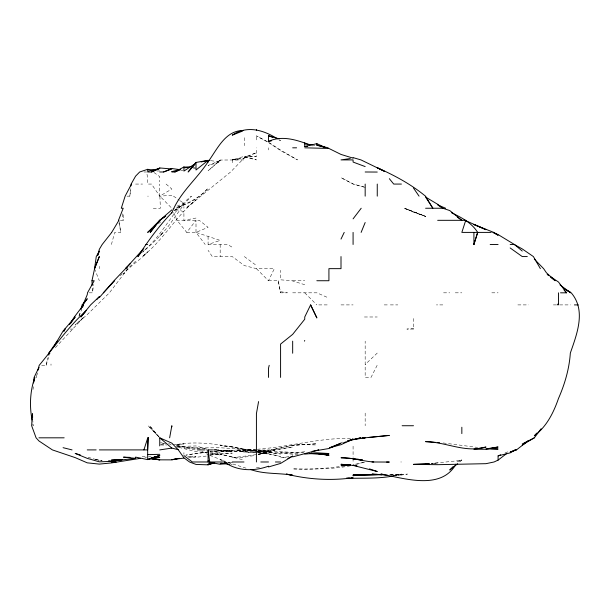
<?xml version="1.0" encoding="UTF-8"?>
<svg xmlns="http://www.w3.org/2000/svg" width="610" height="610" viewBox="0 0 610 610"><rect width="100%" height="100%" fill="white"/><g stroke="black" fill="none" stroke-linecap="round" stroke-linejoin="round"><path stroke-width="0.46" stroke-dasharray="3.05 2.29" d="M120.383 220.317L123.197 220.317L123.205 212.882M413.504 329.072L413.504 328.447L406.908 329.072L413.504 329.072L413.595 316.986M126.994 196.153L129.793 196.153L130.616 188.719M89.151 292.823L92.461 292.823L93.665 284.451M129.793 196.153L130.86 188.719M33.001 389.485L33.413 386.702M41.655 365.321L46.124 365.321L47.717 357.887M36.905 374.761L36.303 377.407L37.492 372.862M111.416 244.488L114.71 232.402L120.78 232.402L119.057 221.247M78.965 316.125L80.2 311.809M46.124 365.321L49.623 354.097M79.056 316.125L81.793 309.217M377.254 353.06L365.169 364.544M256.421 268.652L268.499 280.737L274.34 268.652L256.421 268.652L244.335 265.571L232.25 256.566L212.28 256.566L208.086 250.283M377.14 365.321L371.032 377.407L365.169 377.407L365.169 341.15M135.588 261.202L127.848 268.652L109.396 292.823L87.253 314.623L75.167 324.947L83.966 316.986L54.816 348.241M173.69 212.554L177.037 220.317L186.759 232.402L196.001 220.317L196.001 232.402L205.181 244.488M127.848 268.652L123.502 273.905C130.563 265.502 140.392 260.043 147.666 251.808L142.344 256.566C163.137 240.462 175.52 216.504 196.001 199.943L185.974 208.239L230.595 171.989L244.335 157.845L256.421 152.691L244.335 157.243L256.421 156.305L256.421 147.818M459.871 461.983L461.839 459.635L456.928 461.983L461.839 460.314L431.163 463.57L437.667 462.891L432.093 463.547M120.261 275.682L122.206 273.791M142.26 252.128L144.288 250.222M144.966 249.589C163.411 234.24 172.012 210.602 191.471 196.153L183.915 204.419L171.837 221.422C163.854 233.15 153.316 242.688 142.816 252.098M220.172 160.041L208.086 170.754L220.172 160.491L208.086 165.531L220.172 161.841L220.172 160.041L244.335 159.904M174.651 210.725L177.464 208.239L174.651 210.397M158.333 223.702L162.069 220.873M174.712 210.397L183.915 204.419L176.229 207.858C188.246 203.9 199.882 198.12 208.086 188.177C199.584 197.724 187.964 203.382 176.229 207.888M186.759 232.402L196.001 232.402L208.086 227.316L199.264 220.317L177.037 220.317M504.988 453.024L509.304 451.24M177.014 206.149L183.915 203.366L183.915 208.239M208.086 236.527L208.086 244.488L220.172 240.409L196.001 232.402M258.144 454.709L274.752 449.905L292.67 446.97L268.499 451.476L258.144 454.16M268.499 451.453L258.144 454.641L274.752 449.905M232.25 162.718L232.25 159.904L244.335 156.305L256.421 159.904L244.335 157.037L244.335 156.305M356.537 464.362L365.169 461.999L354.814 464.355M341.005 442.555L342.728 442.105M148.535 456.692L151.12 456.066M393.648 475.876L401.418 474.069L393.053 475.487M209.81 454.854L220.172 452.498L209.81 455.365L225.456 461.434L220.172 459.726L222.528 460.573M292.67 445.247L271.145 449.905L292.67 445.247L316.834 443.767L292.67 445.247L304.748 444.659L316.834 444.98M144.883 457.454L146.736 457.081M196.001 218.052L183.915 220.317L183.915 211.67L175.291 209.215M350.3 465.819C331.367 469.54 311.87 469.059 292.67 468.876C310.055 470.013 327.501 468.274 344.719 465.895M256.421 454.61L232.25 457.813L244.335 457.119L255.491 455.395M229.467 462.899L232.25 462.471L227.606 462.83M288.949 456.623L280.585 457.896L287.089 457.355M232.25 159.904L244.335 158.104L232.25 159.82L239.944 159.904M257.351 451.941L268.499 450.279L256.421 451.774M177.411 447.267L183.915 446.314L196.001 445.933L207.225 449.204M206.226 456.066L196.001 457.317L187.636 456.692M256.421 467.649L260.135 467.191M208.086 451.873L185.775 455.174L196.001 453.375L206.226 452.467M181.132 170.533L182.992 170.312M188.566 457.538L196.001 456.661L187.636 456.493M142.092 456.814L146.736 456.28M257.351 451.682L274.462 449.905L257.351 450.111M393.053 475.739L401.418 474.893L389.332 474.954L401.418 475.037L407.442 474.069L401.418 474.687L389.332 474.366M256.421 449.296C244.381 451.255 232.212 449.318 220.172 451.263L232.25 450.767L220.172 450.851L209.947 451.713M312.19 145.881L314.973 145.63M209.947 455.083L232.25 453.123L220.172 453.306L213.378 451.209M304.748 451.743C288.995 453.748 273.066 452.872 257.351 450.958M209.947 451.522L220.172 450.691L213.66 450.378M171.837 195.284L159.751 196.153L151.516 184.067L147.666 184.067L147.666 177.83L146.575 171.989L143.983 171.989M244.335 157.037L256.421 156.305M172.767 444.614L183.915 443.935L175.55 444.736C202.779 439.596 229.635 446.985 256.421 451.171L236.436 449.905L256.421 450.958L232.25 451.354L214.11 449.905M209.947 452.193L232.25 451.011L220.172 450.851L256.421 452.079M257.351 449.25C289.338 446.871 320.7 437.378 353.083 438.407M156.961 171.006L159.751 170.952M160.682 444.827L166.255 444.751M298.244 454.183L292.67 454.259L280.585 452.925L300.105 453.299M135.588 184.067L142.572 184.067M147.666 196.153L148.314 196.153M153.262 208.239L160.392 208.239L159.873 196.153L171.837 208.239L174.422 208.971M208.086 244.488L227.499 244.488L232.25 247.233M268.499 280.737L278.213 280.737L280.585 292.823L287.379 292.823L280.585 291.671M292.67 280.737L304.748 280.737M292.67 292.823L316.834 292.823L328.92 298.069M443.561 292.823L449.753 292.823M455.266 292.823L461.839 292.823M491.82 292.823L498.088 292.823M318.801 304.901L328.92 304.901M341.005 304.901L353.083 304.901M384.216 304.901L389.332 304.901M390.331 304.901L397.819 304.901M436.417 304.901L437.667 304.901M439.772 304.901L444.103 304.901M517.859 304.901L528.557 304.901M553.339 304.901L556.778 304.901M559.66 304.901L570.586 304.901M364.406 316.986L377.254 316.986M70.249 329.072L72.979 329.072M400.8 461.983L401.418 461.983M303.826 452.826L257.351 450.706L268.499 451.659L257.351 450.409M95.617 459.62L102.122 460.542L95.617 459.536M256.421 452.437L244.335 452.01L235.521 449.905L244.335 452.063L256.421 452.536M193.21 168.002L195.07 168.07M256.421 450.119L220.172 447.763L183.915 447.984L196.001 447.9L207.156 449.082M160.682 444.896L166.255 445.231M255.498 450.592L245.411 449.905L256.421 451.171M443.249 442.967L477.638 447.443M176.481 445.925L183.915 446.497L176.481 445.91M205.6 449.905L208.086 450.111M256.421 450.302L244.335 449.151L256.421 450.859M193.21 167.841L196.001 168.101M208.086 452.803L196.001 451.621L177.876 447.122M257.351 452.635L268.499 453.809L280.585 456.471L268.499 454.076L257.351 452.65L268.499 453.924L257.351 452.551M176.481 446.291L183.915 447.092L196.001 450.149M210.877 160.704L220.172 161.841M257.351 451.301L280.585 453.97L257.351 450.79M200.362 449.166L176.481 445.399M209.947 453.146L220.172 455.045L209.81 452.536M232.25 456.768L220.172 454.214L244.335 460.077M165.79 443.958L160.613 442.593L165.79 444.072M88.114 457.309L99.338 460.458M246.059 468.175L228.117 462.51M304.748 284.717L291.87 280.737L280.585 279.822L280.585 270.283M230.488 463.974L232.25 464.538M278.861 139.858L280.585 140.544L278.983 139.675M267.698 141.772L256.421 135.877L267.698 142.115M201.765 451.217L208.086 454.717M168.612 443.363L171.837 445.353M269.292 142.702L280.585 150.083L297.505 159.904L280.585 150.609L268.499 142.565M173.507 196.153L179.454 200.278M180.202 200.789L183.915 203.366M153.941 172.5L159.751 176.625L159.751 181.849M244.335 256.566L256.421 265.518M166.08 184.067L171.837 189.008L159.751 196.153L159.751 184.067M304.748 292.823L316.834 304.901M159.103 437.057L148.146 425.734L159.103 437.149L149.61 425.734L159.157 437.111M94.489 268.652L99.338 280.737M278.213 280.737L280.585 292.823M119.034 223.108L120.78 232.402M32.81 423.881L33.146 425.734L32.864 421.091M122.168 213.813L123.197 220.317M92.278 288.172L92.461 292.823M365.169 413.1L365.169 425.734M353.083 446.2L353.083 457.34M353.083 458.27L353.083 461.983M268.499 147.818L268.499 149.946M256.421 136.861L256.421 141.733M244.335 137.707L244.335 145.676M220.172 244.488L220.172 256.566M183.915 452.666L183.915 454.381M99.338 266.341L99.338 268.652M51.004 363.987L51.004 365.321M163.083 232.402L159.751 236.116L163.083 232.402M218.769 449.905L213.431 449.539L218.769 449.905M232.25 446.924L220.172 445.529L232.25 446.97L244.335 449.539L232.25 446.924M365.169 187.377L353.083 183.999L341.005 177.64L353.083 183.999L365.169 187.377M425.589 216.352L413.504 212.25L404.804 208.239L425.589 216.405L404.011 208.239L425.589 216.352"/><path stroke-width="0.91" d="M121.642 459.62L111.416 460.108L123.502 459.726L135.588 458.316L135.588 457.111L147.666 459.62L147.666 437.82L148.535 437.82L147.666 449.905L99.338 449.905M33.596 382.981L34.099 377.407L38.918 367.418L38.445 369.233M130.921 185.928L131.127 184.067L135.588 176.16L139.667 171.989L147.666 169.313L154.177 170.19M92.163 285.381L91.973 280.737L94.588 268.652L96.258 256.566L99.338 251.145L98.256 254.24M34.244 381.12L34.793 377.407C30.065 391.063 29.326 406.008 32.132 420.16M258.579 401.571L256.421 413.656L256.421 461.983M169.641 437.82L171.837 425.734L171.837 426.863M48.312 355.096L48.709 353.236L57.165 341.15M37.911 370.346L39.208 365.321C54.702 346.64 68.404 326.625 86.597 310.269M269.208 365.321L268.499 368.242L268.499 377.407M97.684 255.659L99.338 249.276L102.19 244.488L111.416 232.768M80.939 309.217L82.175 304.901L87.253 298.732L82.945 304.901L82.175 304.901M477.676 232.402L473.894 244.488L477.676 232.402C471.705 222.749 461.274 217.396 451.362 212.661M143.907 449.905L147.666 438.163L148.535 437.82M94.588 268.652L99.338 256.566L94.489 268.652M82.48 307.493L83.166 305.762M361.12 232.402L365.169 222.52M82.945 304.901L87.253 294.683L87.489 292.823L94.207 280.737L91.973 280.737M341.005 239.074L344.215 232.402M310.62 304.901L316.834 317.84L310.62 304.901L304.748 316.986L304.748 319.213L292.67 334.356L280.585 344.078L280.585 377.407M304.405 341.15L304.748 340.487M131.524 184.067L125.134 196.153L121.291 208.239L123.205 208.239L118.508 220.317L118.912 220.317L111.676 232.402M171.837 212.966C179.5 192.821 196.649 179.363 208.086 161.787C217.236 149.366 225.242 130.304 243.405 130.517M54.29 345.931L63.082 331.032L75.167 316.986L70.89 323.025M69.509 324.535L74.329 316.986L83.509 304.901M171.837 212.692C158.913 225.982 148.001 241.08 137.891 256.566L141.345 252.304M528.39 440.58L522.251 444.995L534.337 437.82L541.093 428.761M455.96 464.218C441.03 490.631 404.445 478.293 380.861 474.069L384.628 474.626M353.083 218.868L361.204 208.239M99.338 297.581L113.986 280.737L130.349 263.589M209.947 160.59L208.086 160.369L196.001 162.443L188.116 171.989L194.788 164.502M85.507 311.611L80.856 316.986L90.615 304.901L99.338 296.597M536.739 433.115L534.337 435.792C546.636 426.603 553.598 412.642 558.501 398.429C564.784 384.117 569.26 368.882 570.319 353.236L570.586 352.344C577.136 333.441 586.157 310.246 571.219 292.823L566.56 290.307M557.258 304.901L558.501 303.536M96.853 299.502L99.338 296.803M103.334 292.823L114.703 280.737M143.8 248.514L125.477 268.652L127.498 266.707M453.039 466.673L449.753 470.02L457.706 463.707M171.837 209.893L159.751 220.317L147.666 232.402L151.936 228.925M208.086 162.146L208.086 160.369L196.001 169.999L196.001 162.443M516.472 449.905L515.244 449.905L510.166 452.117L516.472 449.905L526.529 442.105M413.504 464.393L429.303 463.859L413.504 464.393L437.667 464.683L486.002 463.676L494.062 461.983L498.088 460.115L506.391 453.764M165.035 216.535L159.751 220.317L150.19 232.402L159.69 220.317L165.79 215.963M195.246 163.64L183.915 171.075L183.915 166.957L189.496 167.483M515.244 449.905L510.166 452.879L498.088 455.883L498.088 460.115M171.837 171.989L174.917 171.989L183.915 166.957M522.251 443.958L534.337 437.827M147.666 171.989L151.562 171.989L159.751 167.948L171.837 168.985L163.564 171.989L159.751 171.989M287.836 458.43L292.67 456.059L280.585 463.432L268.499 466.963M151.562 171.989L158.935 168.863M163.564 171.989L171.837 168.535L180.202 169.687M498.088 455.883L500.673 454.808M174.917 171.989L180.644 169.656M242.612 131.028L232.25 135.184C247.103 125.05 263.505 130.006 277.382 138.798M329.781 447.641L341.005 443.157L328.92 448.518L312.19 451.354M316.834 450.63L318.71 449.905L292.67 456.89M343.59 442.768L346.183 441.8M347.906 441.16L353.083 439.223L347.906 440.977M147.666 459.62L159.751 455.487L147.666 459.521L159.751 455.67L151.12 457.95M159.751 445.895L159.751 437.82L171.837 443.134L178.341 449.905L183.915 457.82L189.519 461.983L196.001 464.431L208.086 464.843L214.766 462.769M278.861 138.783L268.499 135.733L268.499 141.428C281.911 135.054 296.879 139.964 309.933 144.928M180.469 169.267L171.837 171.624L173.697 171.41M329.781 447.748L341.005 444.682L353.083 439.116L347.906 441.099L353.083 439.383L349.637 440.29M268.499 466.162C254.164 471.507 237.008 471.263 224.327 461.983L209.68 461.983L208.086 460.664M208.086 464.843L208.086 464.225L211.762 463.333M304.748 142.755L304.748 146.537L316.834 143.647L325.305 147.437M347.906 440.9L360.945 437.82L353.083 439.627L365.169 437.82L362.378 438.071L389.332 435.418L368.89 437.431M392.787 476.075C377.605 478.873 361.966 477.897 346.579 478.438M201.178 161.955L208.086 160.369M179.271 458.324L171.837 459.864L159.751 459.841L149.526 458.689L159.751 457.485L151.387 458.179M140.231 458.377L111.416 462.929L99.338 464.103L87.253 462.845L75.167 457.607L52.399 449.905L38.918 440.938L36.081 437.82L31.651 425.734L32.414 413.656L32.635 417.37M178.341 458.43L171.837 459.673L183.915 458.087M268.499 141.428L271.29 140.933M208.086 464.225L214.59 463.165M225.746 463.463L220.172 464.309L208.086 461.983L192.318 461.983L183.915 455.571M159.751 449.905L171.837 448.091L178.212 449.677M350.3 158.547L341.005 159.904L353.083 159.904L353.083 162.062L365.169 166.576M192.287 166.454L183.915 167.651L185.775 167.719M353.083 475.769L359.595 474.854L381.898 474.527M425.589 464.309L428.372 463.943M119.781 459.643L111.416 460.702L122.572 459.62L111.416 461.389L99.338 461.839L87.253 458.362L75.167 453.405L80.345 454.976M114.207 460.504L116.068 460.291M117.928 460.077L121.642 459.65M357.735 474.893L353.083 475.404L381.898 474.671M304.748 146.537L307.539 146.286M357.735 438.483L359.595 438.315M357.735 438.521L360.525 438.3M304.748 454.092L316.834 453.146L328.92 453.489L311.26 452.971M222.025 463.264L220.172 463.409L229.467 464.279M365.169 437.751L362.172 437.919M346.579 478.087L349.37 477.943M351.23 477.851L353.083 477.76C330.879 480.886 308.096 479.468 286.349 474.069L292.67 475.228C278.602 472.765 263.993 474.412 250.374 469.425M147.666 454.603L159.751 454.328M350.3 465.011L341.005 465.072L350.3 465.102M356.804 474.885L353.083 474.916L377.254 474.565L372.092 474.069L387.48 475.205M292.67 147.818L296.59 147.818M304.748 147.818L328.92 148.459L341.005 154.437L353.083 158.142L353.083 157.624L360.96 159.904L384.201 171.181M365.169 171.989L377.254 172.058M401.418 184.067L393.717 184.067L389.332 178.684M425.589 208.239L442.829 208.239L449.753 210.557L461.839 220.317L457.302 217.137M437.667 220.317L465.743 220.317L461.839 232.402L491.195 232.402M145.851 244.488L147.666 244.488M490.173 244.488L498.088 244.488M510.166 244.488L514.413 244.488L522.251 251.068M527.299 256.566L522.251 256.566L510.166 247.965M316.834 280.737L328.92 280.737L328.92 268.652L341.005 268.652L341.005 256.566M560.506 292.823L566.538 292.823L558.501 282.034L550.243 276.452M574.399 304.901L578.265 304.901M48.709 353.236L49.898 353.236M402.135 425.734L413.504 425.734M38.918 437.82L64.164 437.82M87.253 449.905L96.151 449.905M197.282 449.905L204.67 449.905M208.086 461.983L208.086 449.905L212.593 449.905M232.25 461.983L243.969 461.983M260.798 461.983L268.499 461.983M275.4 461.983L280.585 461.983M354.944 458.773L341.005 457.767C352.13 457.469 362.744 461.328 373.747 461.983M386.549 462.045L389.332 462.06L371.993 461.983M381.898 474.71L375.768 474.252M309.4 453.535L328.92 454.907L317.764 453.52M130.006 457.378L123.502 457.157L135.588 458.331M490.654 448.663L498.088 449.036L486.002 448.914L498.088 447L486.002 449.257L473.917 449.227L486.002 447.038C465.727 453.238 445.864 441.975 425.589 441.632L435.807 442.418M108.633 461.084L111.416 461.267L108.633 461.053M350.3 464.919L341.005 464.286L353.083 465.43L377.254 471.507L369.485 468.884M437.667 442.563L439.528 442.7M304.748 143.868L312.19 144.852M356.804 459.033L358.665 459.292M149.526 458.377L159.751 459.841L150.456 458.354M317.764 453.558L328.92 455.388L323.346 454.13M356.804 465.826L353.083 465.11L356.804 465.91M316.834 143.647L316.834 145.172L328.241 147.818M63.082 447.679L72.049 449.905M316.834 145.172L324.459 147.338M224.327 461.983L226.966 462.837M268.499 135.733L272.815 137.456M445.613 208.239L437.667 204.884L442.829 208.239L437.667 204.289L425.589 197.06M464.965 220.317L486.002 229.703L473.917 224.526L493.787 232.402L498.088 235.231L492.994 232.402L498.088 234.568L514.413 244.488M384.048 171.128L377.254 167.712C394.373 175.329 410.934 184.167 425.46 196.153M514.26 244.488L522.251 248.926L533.392 256.566L540.376 268.652M564.143 288.583L570.586 292.35M547.185 274.553L548.718 275.499M560.01 284.878L570.586 292.823M550.807 277.405L555.192 280.737L546.423 272.769L543.632 268.652L534.337 259.12M159.751 437.82L171.837 448.091M564.067 290.024L566.538 292.823M413.504 188.078L419.062 196.153M426.108 197.853L432.841 208.239L425.589 196.283M208.086 449.905L209.68 461.983M558.501 292.823L558.501 304.901M473.917 232.402L473.917 244.473M461.839 427.244L461.839 433.611M377.254 184.067L377.254 196.153M365.169 184.067L365.169 196.153M353.083 232.402L353.083 244.488M292.67 341.15L292.67 353.236M256.421 129.625L256.421 130.525M159.751 167.948L159.751 168.512L147.666 171.204L147.666 169.313M64.988 329.072L63.844 331.276L65.041 329.072M115.992 461.983L111.416 462.243L115.992 461.983M362.378 459.948L353.083 459.063L362.378 459.94"/></g></svg>
